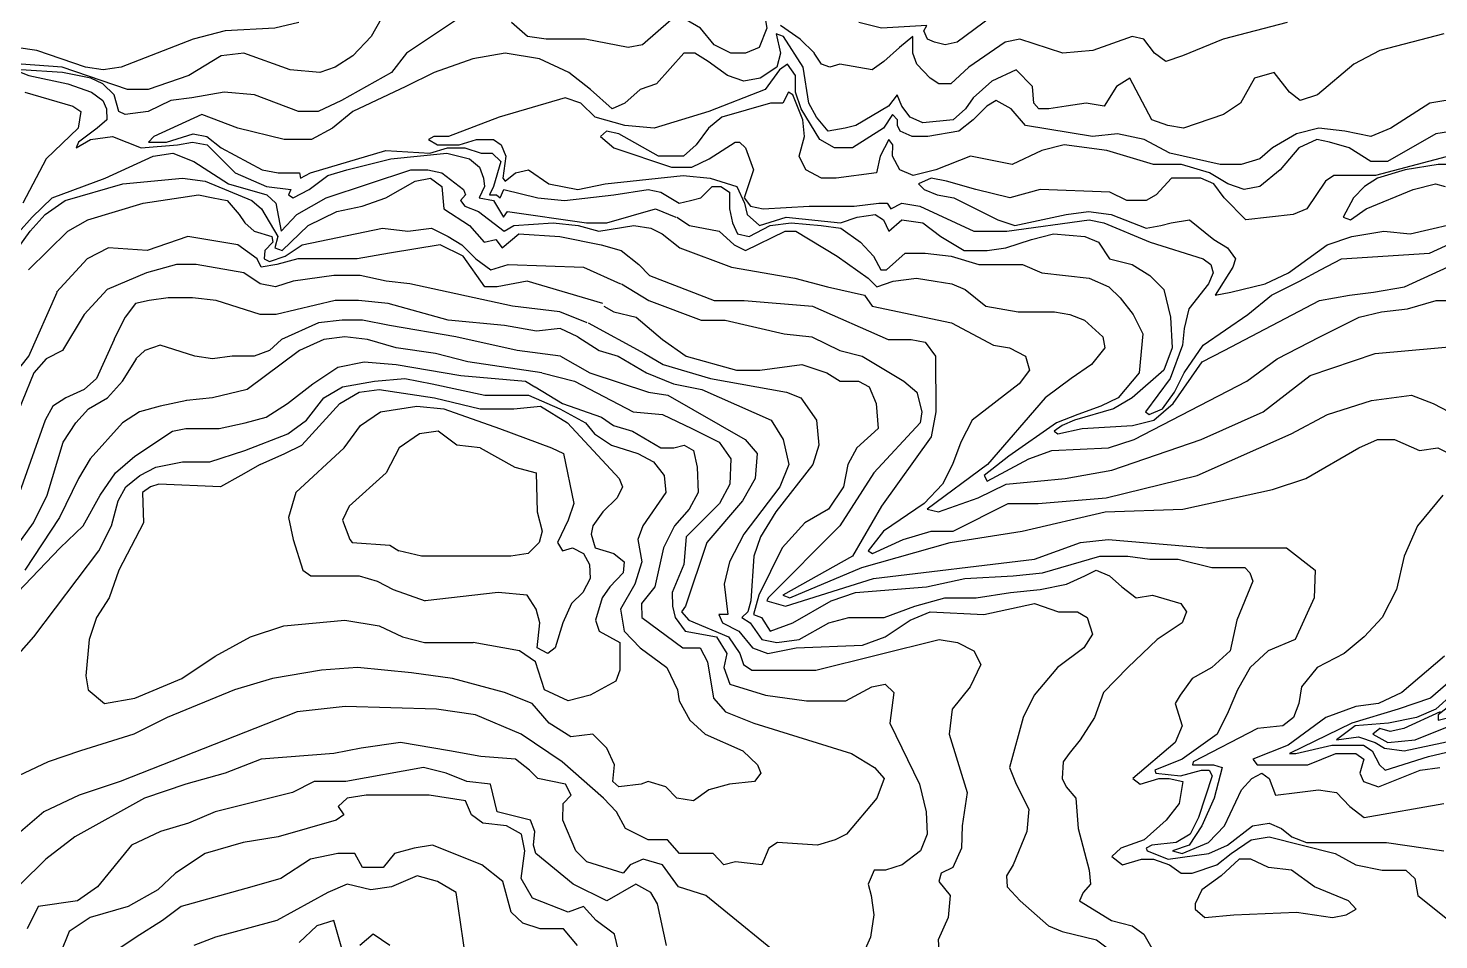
# Model space of a CAD drawing. Extents: x 3000 to 7000, y 3135 to 5000.
# Drawn here: x 4808 to 5315, y 3847 to 4175 of the extents above; entities that cross this region are included whole.
import ezdxf

# ---------------------------------------------------------------- set-up
doc = ezdxf.new("R2010")
doc.units = 0
doc.header["$MEASUREMENT"] = 0
doc.layers.add('TOPO_DIG', color=1, linetype='Continuous')

msp = doc.modelspace()

# ---------------------------------------------------------------- linework, layer by layer
at = {"layer": 'TOPO_DIG', "color": 1, "linetype": 'Continuous'}
for points, elevation in [([(4937, 4182), (4931.375, 4172), (4924.875, 4165), (4918.5, 4161), (4912.9375, 4159), (4902.25, 4160), (4885.6875, 4166), (4877.4375, 4165), (4865.84375, 4158), (4851.21875, 4153), (4843.75, 4153), (4820.28125, 4161), (4805.5625, 4162)], 26), ([(5161.0625, 4184), (5142.09375, 4170), (5137.78125, 4169), (5133.9375, 4170), (5131.4375, 4171), (5130.125, 4174), (5131.1875, 4176), (5114.96875, 4175), (5106.75, 4177)], 26), ([(5086.8125, 4161), (5079.75, 4172), (5077.09375, 4173), (5078.5625, 4166), (5077.28125, 4161), (5071.25, 4157), (5065.4375, 4156), (5059.5625, 4158), (5052.59375, 4163), (5047.8125, 4166), (5043.8125, 4166), (5034, 4155), (5028.1875, 4153), (5022.59375, 4148), (5018.03125, 4146), (5010.25, 4153), (5002.5, 4159), (4992, 4164), (4979.5625, 4166), (4968.03125, 4164), (4954.09375, 4159), (4943.875, 4154), (4924.875, 4145), (4917.53125, 4139), (4910, 4135), (4900.125, 4135), (4883.46875, 4139), (4870.5, 4144), (4853.21875, 4136), (4851.3125, 4134), (4857.78125, 4134), (4867.375, 4137), (4872.28125, 4136), (4877.4375, 4132), (4892.1875, 4124), (4898.03125, 4123), (4905.6875, 4123), (4906.03125, 4121), (4909.5625, 4123), (4936.71875, 4131), (4952.5625, 4130), (4958.875, 4132), (4965.0625, 4132), (4970.9375, 4130), (4974.875, 4130), (4978.0625, 4127), (4975.40625, 4118), (4973.96875, 4115), (4976.4375, 4115), (4977.75, 4114), (4979.15625, 4117), (4991.3125, 4114), (5000.96875, 4113), (5018.71875, 4115), (5031, 4117), (5035.5625, 4116), (5042.1875, 4112), (5046.28125, 4113)], 22), ([(5317.1875, 4173), (5294.125, 4167), (5284.75, 4162), (5271.71875, 4151), (5265.46875, 4149), (5261.625, 4152), (5256.09375, 4159), (5249.0625, 4157), (5244.0625, 4148), (5237.9375, 4144), (5223.46875, 4139), (5217.9375, 4140), (5212.125, 4142), (5204.21875, 4157), (5199.4375, 4154), (5194.96875, 4147), (5188.46875, 4148), (5181.3125, 4147), (5175.0625, 4146), (5171.53125, 4146), (5169.6875, 4148), (5169.1875, 4154), (5163.375, 4160), (5154.59375, 4156), (5147.90625, 4150), (5145.1875, 4146), (5140.75, 4142), (5129.78125, 4141), (5125.25, 4143), (5122.1875, 4147), (5120.53125, 4151), (5117.5, 4147), (5105.6875, 4140), (5101.8125, 4139), (5095.75, 4138), (5091.5, 4143), (5088.78125, 4148), (5086.71875, 4161)], 22), ([(4806.84375, 4152), (4824.125, 4147), (4827.03125, 4145), (4826.0625, 4139), (4814.5, 4128), (4806.1875, 4112)], 26), ([(5327.0625, 4139), (5314.25, 4137), (5296.875, 4127), (5290.9375, 4127), (5283.0625, 4132), (5276, 4134), (5271.53125, 4135), (5265.03125, 4132), (5258.3125, 4124), (5251.03125, 4118), (5245.34375, 4117), (5239.46875, 4119), (5232.90625, 4123), (5222.75, 4126), (5212.78125, 4126), (5195.96875, 4131), (5180.625, 4133), (5172.5625, 4131), (5161.9375, 4126), (5146.90625, 4129), (5134.5, 4124), (5126.34375, 4122), (5121.5, 4124), (5118.9375, 4129), (5119.0625, 4133), (5117.625, 4135), (5114.4375, 4129), (5113.09375, 4123), (5098.625, 4121), (5093.3125, 4121), (5087.75, 4124), (5085.28125, 4129), (5087.1875, 4136), (5086.6875, 4142), (5083.09375, 4151), (5081.4375, 4152), (5079.4375, 4148), (5075.0625, 4148)], 18), ([(5075.0625, 4148), (5057.5, 4143), (5052.71875, 4139), (5048.28125, 4133), (5043.75, 4129), (5034.71875, 4129), (5020.46875, 4137), (5016, 4138), (5013.9375, 4136), (5018.65625, 4132), (5039.375, 4125), (5046.6875, 4125), (5052.96875, 4128), (5062.28125, 4134), (5063.84375, 4134)], 18), ([(5063.84375, 4134), (5066, 4132), (5068.90625, 4124), (5065.53125, 4114), (5067.875, 4111), (5072.34375, 4110), (5088.90625, 4111), (5105.0625, 4111), (5114, 4112), (5116.9375, 4112), (5118.28125, 4110), (5122.1875, 4112), (5128.65625, 4111), (5148.09375, 4102), (5160, 4102), (5189.5625, 4106), (5194.84375, 4105), (5211.53125, 4098), (5230.59375, 4092), (5233.3125, 4090), (5234.15625, 4087), (5232.5, 4083), (5225.4375, 4074), (5223.78125, 4067), (5223.1875, 4061), (5218.75, 4049), (5209.84375, 4037), (5211.1875, 4036), (5215.9375, 4038), (5220.3125, 4044), (5223.71875, 4051), (5230.625, 4061), (5246.625, 4072), (5255.125, 4079), (5265.25, 4084), (5272.84375, 4088), (5280.375, 4092), (5311.9375, 4094), (5325, 4100)], 18), ([(4799.71875, 4096), (4809.5625, 4107), (4816.71875, 4114), (4835.71875, 4121), (4853.03125, 4129), (4860.0625, 4130), (4867.6875, 4127), (4880.0625, 4119), (4893.875, 4115), (4897.09375, 4112), (4899.09375, 4102), (4904.65625, 4108), (4915.21875, 4114), (4945.6875, 4124), (4951.78125, 4124), (4956.8125, 4123), (4964.59375, 4117), (4965.34375, 4115), (4963.59375, 4113), (4965.0625, 4111), (4970.03125, 4109), (4979.25, 4102), (4982.6875, 4104), (4996.8125, 4105), (5005.8125, 4104), (5013.3125, 4102), (5025.84375, 4104), (5032, 4103), (5036.0625, 4101)], 26), ([(5320.875, 4126), (5315.09375, 4126), (5303.1875, 4124), (5293.3125, 4121), (5288.625, 4118), (5284.625, 4114), (5280.96875, 4107), (5283.625, 4106), (5289.1875, 4110), (5306.125, 4117), (5314.09375, 4119), (5317.65625, 4118)], 14), ([(4808.1875, 4088), (4822.3125, 4102), (4829.5625, 4106), (4849.4375, 4112), (4869.3125, 4115), (4874.625, 4114), (4879.65625, 4113), (4883.9375, 4108), (4885.9375, 4105), (4889.3125, 4102), (4895.6875, 4100), (4896.09375, 4098), (4893.125, 4095), (4892.90625, 4092), (4894.84375, 4091), (4900.4375, 4093), (4906.625, 4097), (4935.5, 4103), (4944.5625, 4102), (4953.0625, 4103), (4959.0625, 4100), (4963.96875, 4097), (4969.0625, 4092), (4974.4375, 4088), (4980.65625, 4090), (5007.75, 4089), (5021.125, 4083)], 30), ([(5046.28125, 4113), (5050, 4114), (5054.09375, 4118), (5057.125, 4118), (5060.3125, 4116), (5060.25, 4110), (5061.3125, 4105), (5063.1875, 4101), (5067.3125, 4100), (5074.875, 4104), (5082.5, 4105), (5093.25, 4104), (5100.3125, 4103), (5107.375, 4098), (5112.0625, 4093), (5114.75, 4088), (5116.75, 4088), (5123.40625, 4094), (5130.6875, 4094), (5140.03125, 4093), (5149.9375, 4090), (5165.59375, 4090), (5172.53125, 4087), (5189.5625, 4085), (5196.6875, 4082), (5200.75, 4078), (5205.4375, 4072), (5208.9375, 4065), (5207.625, 4051), (5200.0625, 4042), (5193.84375, 4039), (5185.53125, 4036), (5177.8125, 4033), (5160.6875, 4021), (5151.84375, 4014), (5152.9375, 4012), (5167.96875, 4020), (5176.21875, 4023), (5196.5, 4024), (5205.75, 4027), (5246.25, 4048), (5257.1875, 4056), (5272.59375, 4064), (5286.75, 4071), (5294.6875, 4073), (5304.125, 4074), (5314.40625, 4077), (5321.6875, 4077)], 22), ([(5036.0625, 4101), (5042.4375, 4096), (5060.9375, 4089), (5083.75, 4085), (5095.5, 4082), (5108.84375, 4079), (5111.625, 4075), (5140.15625, 4069), (5155.1875, 4061), (5160.96875, 4060), (5166.75, 4057), (5168.125, 4052), (5164.40625, 4047), (5147.53125, 4034), (5143.5, 4026), (5140.4375, 4018), (5136.8125, 4011), (5130.28125, 4004), (5115.625, 3994), (5110.15625, 3987), (5111.75, 3986), (5122.78125, 3991), (5132.78125, 3994), (5140.75, 3994), (5160.46875, 4004), (5171.21875, 4004), (5195.6875, 4006), (5228.5, 4014), (5262.1875, 4029), (5275.3125, 4036), (5291.15625, 4041), (5305.46875, 4043), (5313.25, 4040), (5330.5625, 4031)], 26), ([(5009.0625, 4069), (4999.21875, 4073), (4982.28125, 4075), (4945.375, 4083), (4936.8125, 4084), (4927.5, 4086), (4918.03125, 4086), (4903.3125, 4084), (4896.96875, 4082), (4891.5625, 4083), (4885.65625, 4087), (4868.5, 4090), (4861.375, 4090), (4850.65625, 4087), (4836.5, 4081), (4828.25, 4072)], 34), ([(5021.40625, 4083), (5031.28125, 4077), (5050.125, 4070), (5058.6875, 4070), (5079.875, 4065), (5089.9375, 4064), (5099.96875, 4059), (5107.9375, 4057), (5123, 4048), (5127.625, 4044), (5129.46875, 4037), (5128.8125, 4033), (5112.21875, 4015), (5099.90625, 3996), (5074.125, 3970), (5073.65625, 3969), (5080.375, 3967), (5112.0625, 3977), (5169.9375, 3984), (5186.5, 3990), (5196.40625, 3991), (5231.75, 3988), (5260.53125, 3988), (5270.875, 3980), (5270.46875, 3970), (5263.65625, 3955), (5253.96875, 3951), (5247.53125, 3945), (5243, 3937), (5239.59375, 3929), (5235.6875, 3921), (5223.03125, 3912), (5213.21875, 3908), (5213.5625, 3907), (5222.4375, 3906), (5230.03125, 3908), (5232.8125, 3908), (5233.78125, 3906), (5228.9375, 3891), (5225.90625, 3885), (5220.875, 3882), (5212.125, 3881), (5210.15625, 3880), (5210.4375, 3879), (5218.03125, 3876), (5232.6875, 3878), (5239.3125, 3881), (5248.34375, 3888), (5254.28125, 3889), (5258.78125, 3887), (5262.46875, 3884), (5267.75, 3882), (5296.53125, 3882), (5317.15625, 3879)], 30), ([(4828.25, 4072), (4820.40625, 4059), (4814.5625, 4056), (4810.125, 4051), (4797.46875, 4020)], 34), ([(4999.53125, 4057), (4983.875, 4059), (4961.875, 4064), (4937.96875, 4068), (4928.3125, 4070), (4920.96875, 4070), (4912.5, 4069), (4899.125, 4063), (4894.8125, 4059), (4889.3125, 4057), (4881.375, 4057), (4874.34375, 4056), (4868, 4057), (4855.5, 4061), (4850.0625, 4059), (4846.8125, 4056)], 38), ([(5009.5, 4069), (5029.65625, 4058), (5036.4375, 4054), (5053.5, 4049), (5080.8125, 4044), (5085.875, 4042), (5091.5, 4034), (5092.34375, 4025), (5090.25, 4018), (5076.875, 4001), (5071.375, 3992), (5069, 3985), (5068, 3969), (5066.875, 3965), (5064.75, 3963), (5067.6875, 3961), (5071.90625, 3955), (5077.3125, 3954), (5085.375, 3955), (5095.9375, 3961), (5103.21875, 3963), (5115.84375, 3963), (5126.9375, 3967), (5137.75, 3970), (5149.03125, 3970), (5161.375, 3972), (5172, 3973), (5181.46875, 3975), (5188, 3978), (5192.15625, 3980), (5196.9375, 3978), (5201.40625, 3974), (5206.5625, 3970), (5212.4375, 3971), (5222.53125, 3968), (5224.59375, 3965), (5223.0625, 3961), (5214.03125, 3955), (5203.53125, 3945), (5194.75, 3936), (5191.5, 3927), (5186.40625, 3919), (5182.375, 3914), (5180.28125, 3911), (5179.875, 3905), (5181.3125, 3902), (5184.8125, 3898), (5185.6875, 3887), (5189.59375, 3872), (5190.0625, 3867), (5187.4375, 3864), (5186.1875, 3861), (5197.59375, 3854), (5205.09375, 3852), (5209.21875, 3849)], 34), ([(4803.5, 3988), (4810, 3997), (4814.96875, 4007), (4820.625, 4026), (4825.1875, 4033), (4829.75, 4038), (4836.625, 4042), (4842.03125, 4048), (4847.03125, 4056)], 38), ([(4876.75, 4031), (4886.125, 4033), (4893.625, 4035), (4901.3125, 4040), (4910.46875, 4047), (4919.40625, 4053), (4928.90625, 4055), (4940.40625, 4054), (4963.71875, 4050), (4986.9375, 4048), (4990.25, 4046)], 42), ([(4999.53125, 4057), (5010.03125, 4051), (5031.1875, 4044), (5038.125, 4043), (5065.90625, 4027), (5070.28125, 4022), (5069.53125, 4013), (5064.96875, 4005), (5052.15625, 3990), (5044.5, 3967), (5042.96875, 3965), (5045.65625, 3962), (5059.96875, 3956), (5064.03125, 3950), (5065.3125, 3946), (5068.3125, 3944), (5091.3125, 3944), (5135.71875, 3955), (5142.3125, 3954), (5148.15625, 3951), (5150.6875, 3946), (5146.84375, 3938), (5140.3125, 3930), (5139.21875, 3921), (5145.75, 3900), (5143.96875, 3888), (5143.65625, 3880), (5140.5625, 3873), (5136.375, 3871), (5135.5625, 3868), (5139.625, 3863), (5138.875, 3855), (5135.3125, 3847), (5135.75, 3840)], 38), ([(4891.46875, 4018), (4900.34375, 4022), (4906.5, 4025), (4920.125, 4040), (4927.0625, 4044), (4934.28125, 4045), (4954.25, 4042), (4970.65625, 4038), (4982.71875, 4038)], 46), ([(4990.4375, 4046), (5000.1875, 4040), (5014.1875, 4035), (5018.5625, 4032), (5025.40625, 4030), (5035.5625, 4024), (5040.3125, 4024), (5044, 4025), (5047.375, 4023), (5048.59375, 4017), (5049.03125, 4008), (5045.75, 4002), (5040.5, 3996), (5036.59375, 3988), (5033.375, 3974), (5028.6875, 3968), (5028.75, 3963), (5043.4375, 3952), (5049.71875, 3952), (5052.34375, 3947), (5054.53125, 3934), (5058.78125, 3929), (5068.96875, 3925), (5104.1875, 3914), (5112.4375, 3909), (5115.875, 3905), (5113.25, 3898), (5102.34375, 3885), (5098.21875, 3883), (5091.9375, 3881), (5077.5625, 3882), (5074.4375, 3880), (5071.84375, 3874), (5062.375, 3875)], 42), ([(4982.71875, 4038), (4992.25, 4039), (5002.0625, 4033), (5020.625, 4013), (5021.8125, 4010), (5019.9375, 4006), (5014.78125, 4001), (5011.1875, 3996), (5010.5625, 3993), (5011.9375, 3988), (5018.6875, 3986), (5022.40625, 3983), (5022, 3979), (5017.25, 3974), (5014.4375, 3970), (5012.125, 3962), (5013.40625, 3958), (5020.875, 3954), (5020.84375, 3944), (5019.375, 3940), (5010.21875, 3935), (5002.3125, 3933), (4993.75, 3937), (4990.46875, 3947), (4984.8125, 3951), (4968.0625, 3954)], 46), ([(4804.28125, 3972), (4819.5625, 3988), (4827.90625, 3996), (4833.96875, 4007), (4839.4375, 4015), (4846.4375, 4021), (4859.96875, 4030), (4864.75, 4031), (4876.75, 4031)], 42), ([(4970.5625, 4024), (4962.1875, 4025), (4955.46875, 4030), (4948.78125, 4029), (4941.5, 4024), (4936.78125, 4015), (4923.5625, 4003), (4921.15625, 3998), (4923.6875, 3991), (4924.625, 3990), (4938.1875, 3989), (4941.34375, 3987)], 50), ([(4970.5625, 4024), (4983.09375, 4017), (4990.75, 4015), (4991.0625, 4001), (4992.875, 3994), (4991.8125, 3990), (4987.90625, 3986), (4981.625, 3985), (4949.5, 3985), (4941.34375, 3987)], 50), ([(4891.46875, 4018), (4884.5, 4014), (4877.25, 4010), (4855.09375, 4011), (4852.125, 4010), (4849.25, 4008), (4849.5625, 3997), (4840.65625, 3980), (4837.25, 3970), (4832.625, 3963), (4830.0625, 3955), (4828.78125, 3942), (4829.65625, 3937), (4835.5625, 3932), (4846.375, 3934), (4863.28125, 3941), (4875.375, 3949), (4888.03125, 3956), (4899.96875, 3960), (4921.96875, 3962), (4934.3125, 3960), (4942.71875, 3956), (4950.65625, 3954), (4968.0625, 3954)], 46), ([(5317.4375, 3949), (5302.09375, 3936), (5293.6875, 3932), (5285.46875, 3931), (5274.75, 3927), (5261.125, 3917), (5248.4375, 3912), (5250.0625, 3910), (5258.4375, 3910), (5268.21875, 3910), (5278.3125, 3914), (5285.53125, 3914), (5288.34375, 3912), (5286.96875, 3907), (5288.28125, 3904), (5293.65625, 3902), (5308.59375, 3908), (5315.65625, 3909)], 26), ([(5326.5, 3941), (5314.25, 3930), (5307.3125, 3927), (5297.25, 3925), (5285.21875, 3924), (5278.5625, 3919), (5286.46875, 3920), (5292.4375, 3918), (5295.75, 3916), (5302.875, 3915), (5335.59375, 3922)], 22), ([(5325.40625, 3936), (5315.0625, 3928), (5315.0625, 3926), (5338.59375, 3932)], 18), ([(5062.375, 3875), (5058.21875, 3874), (5054.375, 3878), (5042.3125, 3878), (5037.96875, 3883), (5031.03125, 3883), (5022.84375, 3887), (5019.625, 3893), (5014.90625, 3898), (5000.0625, 3911), (4985.3125, 3921), (4968.90625, 3928), (4954.875, 3930), (4922.0625, 3931), (4904.8125, 3929), (4841.125, 3904), (4826.375, 3899), (4813.75, 3893), (4802, 3883), (4783.28125, 3860), (4779.09375, 3849), (4772.25, 3840)], 42), ([(5037.65625, 3845), (5034.375, 3860), (5032.03125, 3864), (5026.59375, 3867), (5016.1875, 3861), (5004.0625, 3867), (4990.6875, 3878), (4989.84375, 3881), (4990.28125, 3886), (4988.71875, 3890), (4976.6875, 3893), (4974.28125, 3903), (4965.875, 3904), (4958.4375, 3907), (4950.25, 3909), (4922.25, 3904), (4910.90625, 3904), (4903.125, 3900), (4875.375, 3893), (4865.6875, 3889), (4855.6875, 3886), (4845.21875, 3881), (4832.96875, 3866), (4825.78125, 3861), (4811.6875, 3859), (4807.75, 3851)], 38), ([(5005.625, 3845), (5000.59375, 3851), (4992.21875, 3851), (4985.9375, 3853), (4981.71875, 3857), (4978.71875, 3868), (4971.1875, 3874), (4953.5, 3881), (4946.875, 3880), (4939.8125, 3878), (4935.71875, 3873), (4928.28125, 3873), (4925.5, 3878), (4919.40625, 3878), (4909.65625, 3876), (4898.875, 3869), (4888.46875, 3866), (4863.09375, 3859), (4856.34375, 3854), (4846.9375, 3848), (4839.625, 3843)], 34), ([(5262.3125, 3872), (5254.125, 3873), (5247.78125, 3876), (5243.5, 3876), (5237.0625, 3870), (5230.15625, 3865), (5227.75, 3860), (5227.78125, 3858), (5231.25, 3855), (5241.59375, 3856), (5264.1875, 3857), (5277.125, 3855), (5281.96875, 3856), (5285.5625, 3858), (5282.875, 3861), (5270.59375, 3866), (5262.3125, 3872)], 34), ([(4921.125, 3843), (4918.03125, 3854), (4911.9375, 3852), (4905.5625, 3846)], 30), ([(4938.125, 3845), (4932.09375, 3849), (4927.34375, 3845)], 30), ([(5209.21875, 3849), (5212.125, 3844), (5215.4375, 3842), (5220.75, 3841), (5224.5625, 3839), (5231.3125, 3833), (5244.875, 3825)], 34)]:
    msp.add_lwpolyline(points, dxfattribs=dict(at, elevation=elevation))
at = {"layer": 'TOPO_DIG', "color": 3, "linetype": 'Continuous'}
for points, elevation in [([(5072.46875, 4182), (5073.71875, 4175), (5071, 4168), (5066, 4166), (5060.75, 4166), (5054.8125, 4169), (5049.8125, 4175), (5044.6875, 4178)], 24), ([(4905.40625, 4177), (4896.71875, 4175), (4878.9375, 4174), (4867.375, 4171), (4841.53125, 4161), (4835, 4160), (4828.71875, 4161), (4811.1875, 4167), (4803.8125, 4168)], 28), ([(4963.5, 4179), (4944.09375, 4166), (4938.6875, 4159), (4920.71875, 4149), (4912.34375, 4145), (4905.34375, 4145), (4889.5, 4151), (4878.5625, 4152), (4866.9375, 4150), (4859.4375, 4149), (4851.28125, 4145), (4842.9375, 4144), (4840.6875, 4145), (4838.96875, 4151), (4834.875, 4155), (4830.65625, 4157), (4820.4375, 4159), (4805.40625, 4160)], 24), ([(5039.28125, 4178), (5028.96875, 4169), (5023.8125, 4168), (5008.34375, 4171), (4994.3125, 4171), (4987.6875, 4172), (4981.875, 4177)], 24), ([(5090.78125, 4166), (5085.65625, 4171), (5078.65625, 4176)], 24), ([(5260.8125, 4177), (5237.84375, 4171), (5223.1875, 4165), (5217.125, 4163), (5213.125, 4166), (5209.25, 4171), (5205.0625, 4172), (5190.875, 4167), (5180.1875, 4166), (5164.71875, 4171), (5159.40625, 4170), (5146.28125, 4161), (5139.8125, 4155), (5135.59375, 4155), (5132.375, 4157), (5127.65625, 4162), (5126.1875, 4166), (5126.21875, 4172), (5121.40625, 4168), (5115.8125, 4163), (5111.59375, 4160), (5099.90625, 4162), (5096.3125, 4161), (5093.3125, 4162), (5090.75, 4166)], 24), ([(4803.125, 4160), (4808.34375, 4158), (4822.375, 4155), (4830.875, 4152), (4834.96875, 4149), (4836.28125, 4146), (4836.3125, 4142), (4832.9375, 4139), (4826.21875, 4134), (4825.34375, 4132), (4830.53125, 4135), (4838.40625, 4136), (4848.6875, 4132), (4861.8125, 4133), (4867.15625, 4134), (4872.40625, 4133), (4882.46875, 4123), (4893.75, 4118), (4902.5625, 4117), (4901.6875, 4115), (4903.34375, 4114), (4909.125, 4117), (4915.875, 4122), (4922.65625, 4124), (4938.46875, 4128), (4958.65625, 4130), (4966.71875, 4128), (4970.40625, 4125), (4971.84375, 4121), (4972.125, 4118), (4970.3125, 4114), (4975.40625, 4113), (4979.03125, 4107), (4980.46875, 4109), (5008.84375, 4105), (5016.15625, 4105), (5033.6875, 4110), (5041, 4107)], 24), ([(5084.03125, 4158), (5081.125, 4162), (5078.25, 4160), (5073.09375, 4153), (5052.84375, 4145), (5033.1875, 4139), (5022.59375, 4140), (5011.9375, 4143), (5006.8125, 4148), (5001.1875, 4150), (4977.46875, 4143), (4959.1875, 4136), (4953.9375, 4136), (4952.09375, 4135), (4955.25, 4133), (4963.03125, 4133), (4969.25, 4135), (4975.375, 4135), (4978.125, 4133), (4979.8125, 4129), (4978.78125, 4121), (4979.625, 4120), (4983.34375, 4123), (4987.9375, 4124), (4995.3125, 4119), (5005.78125, 4117), (5015.59375, 4119), (5043.625, 4122), (5053.34375, 4121)], 20), ([(5323.6875, 4150), (5312.15625, 4148), (5298.03125, 4139), (5290.9375, 4136), (5281.53125, 4138), (5272.1875, 4139), (5264.21875, 4137), (5255.5, 4132), (5251, 4128), (5244.25, 4126), (5236.6875, 4126), (5218.65625, 4130), (5209.34375, 4135), (5199.8125, 4137), (5190.75, 4136), (5166.75, 4140), (5161.59375, 4146), (5156.21875, 4149), (5152.75, 4147), (5147.9375, 4142), (5142.75, 4138), (5131.59375, 4136), (5125.90625, 4136), (5121.6875, 4138), (5120.625, 4140), (5120.6875, 4142), (5118.875, 4144), (5115.59375, 4139), (5104.53125, 4132), (5098, 4132), (5092.8125, 4135), (5086.0625, 4146), (5084.0625, 4152), (5084.03125, 4158)], 20), ([(5326.59375, 4131), (5292.5625, 4122), (5277.59375, 4122), (5274.53125, 4120), (5267.90625, 4110), (5262.90625, 4108), (5245.9375, 4106), (5238.125, 4114), (5234.40625, 4119), (5229.71875, 4121), (5219.1875, 4121), (5213.6875, 4115), (5210.15625, 4113), (5203.1875, 4113), (5197.03125, 4116), (5172, 4117), (5161.125, 4114), (5148.84375, 4117), (5138.28125, 4120), (5132.75, 4121), (5128.25, 4119), (5130.25, 4117), (5135, 4115), (5140.9375, 4114), (5156.71875, 4106), (5162.90625, 4104), (5181.375, 4108), (5189.40625, 4109), (5197.5, 4108), (5210.09375, 4103), (5215.34375, 4104), (5219.09375, 4105), (5225.6875, 4106), (5234.4375, 4099), (5239.375, 4096), (5242.1875, 4092), (5241.28125, 4089), (5234.90625, 4079), (5240.5625, 4080), (5252.875, 4083), (5261.3125, 4087), (5275.15625, 4097), (5284.03125, 4100), (5295.59375, 4102), (5305, 4101), (5326.71875, 4106)], 16), ([(4802.375, 4093), (4808.84375, 4102), (4814.1875, 4108), (4821.375, 4113), (4842.0625, 4119), (4863.5625, 4121), (4871.6875, 4120), (4888.46875, 4113), (4891.96875, 4110), (4897.8125, 4100), (4896.78125, 4096), (4899.4375, 4095), (4908.71875, 4104), (4919.09375, 4109), (4928.125, 4111), (4936.71875, 4114), (4947.1875, 4120), (4952.78125, 4121), (4956.84375, 4118), (4957.5625, 4110), (4966.71875, 4104), (4972.03125, 4098), (4976.25, 4099), (4978.53125, 4096), (4984.46875, 4101), (4999.25, 4100), (5014.125, 4097), (5021.3125, 4095), (5027.625, 4090)], 28), ([(5053.34375, 4121), (5062.875, 4118), (5065.625, 4112), (5066.59375, 4108), (5071.03125, 4104), (5080.6875, 4107), (5100.21875, 4105), (5106.1875, 4107), (5112.59375, 4108), (5115.6875, 4106), (5117.5625, 4102), (5122.25, 4106), (5129.84375, 4105), (5136.28125, 4100), (5144.6875, 4095), (5152.9375, 4095), (5159.6875, 4096), (5168.875, 4099), (5176.78125, 4101), (5188.0625, 4100), (5192.9375, 4098), (5196.875, 4092), (5205.125, 4090), (5211.4375, 4086), (5216.5, 4081), (5218.8125, 4071), (5219.4375, 4060), (5216.4375, 4052), (5205.0625, 4042), (5198.40625, 4038), (5184.3125, 4034), (5179.9375, 4032), (5177.03125, 4030), (5178.375, 4029), (5187.125, 4031), (5205.1875, 4032), (5212.875, 4034), (5219.8125, 4040), (5230.1875, 4055), (5238.125, 4059), (5272.4375, 4077), (5283.25, 4079), (5291.8125, 4080), (5303, 4082), (5331.5, 4095)], 20), ([(5041.375, 4107), (5045.875, 4104), (5056.59375, 4102), (5061.9375, 4097), (5066, 4095), (5080.3125, 4102), (5084.125, 4102), (5099, 4093), (5110.1875, 4085), (5113.25, 4082), (5119.09375, 4084), (5127.53125, 4085), (5134.25, 4084), (5140.25, 4083), (5145.0625, 4081), (5152.4375, 4075), (5164.0625, 4073), (5177.1875, 4073), (5182.65625, 4072), (5187.90625, 4070), (5194.5, 4064), (5195.1875, 4060), (5190.40625, 4054), (5183.125, 4049), (5173.8125, 4042), (5153.09375, 4018), (5131.34375, 4002), (5135.40625, 4001), (5149.75, 4006), (5159.78125, 4011), (5171.03125, 4012), (5180.9375, 4013), (5197.75, 4016), (5229.9375, 4027), (5252.125, 4037), (5269.125, 4050), (5292.4375, 4058), (5325.75, 4061)], 24), ([(5014.75, 4076), (4987.53125, 4084), (4976.71875, 4082), (4972.34375, 4082), (4964.46875, 4093), (4956.1875, 4097), (4938, 4094), (4926.375, 4092), (4905, 4092), (4897.46875, 4090), (4891.875, 4089), (4890.40625, 4092), (4883.5, 4097), (4865.5, 4100), (4850.8125, 4095), (4836.9375, 4096), (4829.25, 4092), (4818.28125, 4080)], 32), ([(5027.625, 4090), (5031.5, 4086), (5054.8125, 4077), (5065.5, 4077), (5090.0625, 4075), (5117.375, 4063), (5125.5625, 4063), (5130.6875, 4062), (5134.3125, 4057), (5134.5, 4037), (5132.75, 4028), (5114.90625, 4003), (5104.5, 3985), (5079.4375, 3971), (5082, 3970), (5107.875, 3981), (5139.625, 3990), (5165.5625, 3994), (5195.40625, 4001), (5223.3125, 4002), (5255.5, 4009), (5267.5625, 4013), (5286.625, 4024), (5293.25, 4027), (5299.375, 4027), (5308.40625, 4023), (5314.9375, 4024), (5319.0625, 4022)], 28), ([(4796.3125, 4042), (4808.375, 4057), (4818.5, 4080)], 32), ([(5005.78125, 4064), (4999.34375, 4067), (4990.84375, 4066), (4979.34375, 4068), (4959.0625, 4070), (4937.5, 4076), (4926.875, 4077), (4918.53125, 4077), (4897.21875, 4072), (4891.5625, 4072), (4875.6875, 4077), (4867.1875, 4078), (4858.375, 4078), (4851.5625, 4077), (4846.6875, 4076), (4843, 4071), (4838.875, 4063)], 36), ([(5015.03125, 4075), (5018.71875, 4073), (5026.71875, 4071), (5036.125, 4063), (5044.71875, 4057), (5062.8125, 4052), (5071.21875, 4052), (5086.28125, 4054), (5095.3125, 4051), (5100.09375, 4048), (5106.6875, 4048), (5110.5, 4046), (5113.03125, 4040), (5113.78125, 4031), (5106.0625, 4024), (5102.84375, 4018), (5101.3125, 4010), (5095.84375, 4002), (5087.40625, 3997), (5079.25, 3988), (5070.8125, 3971), (5068.9375, 3964), (5071.75, 3963), (5074.875, 3958), (5083.09375, 3961), (5096.8125, 3969), (5105.625, 3972), (5131.09375, 3974), (5144.84375, 3977), (5162.3125, 3978), (5172.8125, 3979), (5193.5, 3985), (5203.5, 3985), (5211.46875, 3984), (5221.5625, 3984), (5233.75, 3981), (5245.5625, 3981), (5247.375, 3979), (5248.4375, 3976), (5242.6875, 3962), (5240.28125, 3951), (5233.6875, 3945), (5226.6875, 3941), (5222.375, 3935), (5220.5625, 3932), (5223.0625, 3924), (5220.5625, 3918), (5205.28125, 3905), (5207.9375, 3903), (5214.625, 3905), (5218.375, 3905), (5223.3125, 3904), (5221.9375, 3896), (5217.25, 3890), (5209.375, 3883), (5201, 3880), (5197.78125, 3877), (5201.5625, 3874), (5208.375, 3876), (5212.75, 3876), (5218.4375, 3874), (5222.6875, 3871), (5226.6875, 3871), (5235.5, 3874), (5240.71875, 3878), (5247.8125, 3883), (5254.28125, 3884), (5278.125, 3878), (5285.53125, 3874), (5294.9375, 3872), (5303.46875, 3872), (5306.65625, 3869), (5307.8125, 3863), (5319.0625, 3854)], 32), ([(4839, 4063), (4832.625, 4049), (4828.21875, 4045), (4821.5625, 4042), (4817, 4039), (4814.1875, 4034), (4804.90625, 4008)], 36), ([(4992.8125, 4051), (4966.1875, 4055), (4954.53125, 4058), (4940.375, 4060), (4930.0625, 4063), (4921.96875, 4064), (4914.40625, 4063), (4905.59375, 4059), (4886.8125, 4045), (4874.375, 4042), (4865.0625, 4041)], 40), ([(5005.78125, 4064), (5013.4375, 4059), (5020.28125, 4057), (5030.4375, 4051), (5040.125, 4047), (5050.28125, 4045), (5075.25, 4034), (5079.53125, 4027), (5081.65625, 4018), (5078.3125, 4010), (5065.375, 3993), (5060.3125, 3983), (5058.40625, 3975), (5059.625, 3964), (5056.4375, 3964), (5057.75, 3961), (5063.6875, 3958), (5068.53125, 3952), (5074.0625, 3950), (5084.21875, 3952), (5108.125, 3953), (5116.21875, 3956), (5125.1875, 3962), (5132.4375, 3965), (5151.78125, 3964), (5169.9375, 3968), (5178.625, 3965), (5185.4375, 3965), (5188.84375, 3963), (5190.75, 3957), (5187.71875, 3952), (5178.25, 3945), (5169.8125, 3935), (5165.90625, 3927), (5160.90625, 3909), (5163.375, 3903), (5167.9375, 3894), (5167.15625, 3886), (5162.3125, 3874), (5159.90625, 3870), (5160.125, 3866), (5164.75, 3861), (5175, 3852), (5179.875, 3850), (5192.21875, 3847), (5197.5, 3843)], 36), ([(4886, 4023), (4901.40625, 4029), (4908.125, 4034), (4914.4375, 4042), (4921.15625, 4046), (4932.65625, 4048), (4943.53125, 4049), (4953.40625, 4047), (4972.34375, 4043), (4987.9375, 4043)], 44), ([(4992.8125, 4051), (5004.5, 4048), (5025.625, 4037), (5036.21875, 4036), (5046.6875, 4031), (5056.5, 4026), (5060.75, 4020), (5060.4375, 4011), (5056.625, 4004), (5044.65625, 3992), (5043.8125, 3982), (5039.65625, 3972), (5039.71875, 3967), (5040.75, 3963), (5044.34375, 3958), (5055.5625, 3956), (5059.28125, 3950), (5058.25, 3945), (5060.40625, 3939), (5073.25, 3935), (5088, 3933), (5102.09375, 3933), (5111.5, 3938), (5116.21875, 3939), (5119.40625, 3936), (5117.96875, 3925), (5128.625, 3903), (5130.9375, 3893), (5131.3125, 3885), (5128.9375, 3879), (5122.3125, 3874), (5116.3125, 3872), (5112.3125, 3872), (5110.125, 3867), (5111.25, 3863), (5112.15625, 3856), (5111, 3848), (5106.5625, 3838)], 40), ([(4987.9375, 4043), (4999.21875, 4038), (5008.46875, 4033), (5011.75, 4029), (5017.78125, 4025), (5027.3125, 4022), (5033, 4019), (5036.8125, 4014), (5037.375, 4008), (5029.0625, 3996), (5027.25, 3991), (5028.71875, 3983), (5026.1875, 3975), (5021.03125, 3966), (5022.375, 3958), (5028.125, 3952), (5037.71875, 3945), (5041.5625, 3937), (5042.1875, 3933), (5046.0625, 3926), (5051.5, 3921), (5065.0625, 3915), (5070.34375, 3910), (5071.59375, 3907), (5069.3125, 3904), (5060.3125, 3903), (5052.875, 3901), (5047.3125, 3897), (5041.3125, 3898), (5037.34375, 3902), (5031.0625, 3904), (5028.5, 3903)], 44), ([(4865.125, 4041), (4855.5, 4039), (4848.0625, 4037), (4842, 4033), (4830.375, 4020), (4826.1875, 4013), (4819.375, 3999), (4806.9375, 3980)], 40), ([(4904.375, 4008), (4921.75, 4024), (4927.625, 4032), (4934.71875, 4037), (4947.78125, 4039), (4957.5, 4038), (4977.59375, 4031)], 48), ([(4977.59375, 4031), (4996.25, 4024), (5000.5625, 4022), (5004.25, 4004), (5002.25, 3998), (4998.4375, 3990), (5000.1875, 3987), (5003.875, 3988), (5007.75, 3986), (5009.96875, 3982), (5010.125, 3977), (5007.5625, 3972), (5003.4375, 3968), (5000.375, 3961), (4997.5625, 3952), (4995, 3950), (4991.125, 3952), (4992.125, 3961), (4990.75, 3966), (4987.5, 3971), (4977.09375, 3972), (4950.78125, 3969)], 48), ([(4799.625, 3944), (4810.15625, 3956), (4833.53125, 3987), (4838.03125, 3996), (4840.5, 4005), (4843.25, 4010), (4848.21875, 4014), (4853.9375, 4017), (4863.5625, 4019), (4873.40625, 4019), (4886, 4023)], 44), ([(4904.375, 4008), (4901.6875, 3999), (4903.34375, 3991), (4906.875, 3980), (4909.75, 3978), (4927.0625, 3978), (4933.5625, 3976), (4939.34375, 3973), (4950.78125, 3969)], 48), ([(5316.8125, 4007), (5307.71875, 3996), (5302.875, 3985), (5300.125, 3973), (5294.96875, 3963), (5288.53125, 3956), (5281.3125, 3950), (5271.625, 3945), (5265.9375, 3938), (5265, 3932), (5263.0625, 3927), (5259.25, 3924), (5250.125, 3923), (5226.96875, 3911), (5226.8125, 3910), (5234.34375, 3910), (5237.40625, 3909), (5234.5, 3898), (5230.125, 3888), (5225.59375, 3881), (5219.5625, 3879), (5223.0625, 3878), (5232.5, 3882), (5238.3125, 3888), (5244.40625, 3901), (5248.15625, 3905), (5251.71875, 3907), (5254.375, 3905), (5256.5625, 3899), (5264.375, 3900), (5272.0625, 3901), (5278.5, 3900), (5283.34375, 3895), (5288.5, 3891), (5317.1875, 3896)], 28), ([(5028.5, 3903), (5020.5, 3902), (5018.28125, 3904), (5018.9375, 3910), (5016.125, 3916), (5011.125, 3921), (5003.21875, 3920), (4995.375, 3925), (4989.28125, 3932), (4979.3125, 3936), (4960.625, 3941), (4945.875, 3943), (4926.5625, 3945), (4913.5, 3944), (4895.9375, 3941), (4882.21875, 3937), (4858.09375, 3927), (4846.125, 3921), (4826.90625, 3915), (4815.3125, 3911), (4800.34375, 3904)], 44), ([(5324, 3944), (5312.375, 3934), (5300.75, 3930), (5284, 3925), (5261.6875, 3914), (5263.875, 3914), (5276.8125, 3917), (5288.28125, 3917), (5291.40625, 3915), (5294, 3910), (5296, 3908), (5311.59375, 3913), (5320.25, 3915)], 24), ([(5315.875, 3929), (5302.71875, 3923), (5297.875, 3922), (5294.1875, 3923), (5291.625, 3921), (5297.0625, 3918), (5306.8125, 3919), (5326.875, 3927)], 20), ([(5083.5, 3837), (5051.75, 3863), (5041.9375, 3866), (5036.1875, 3874), (5029.21875, 3876), (5024.5, 3874), (5022, 3871), (5008.9375, 3875), (5005.0625, 3879), (5000.34375, 3890), (5000.46875, 3896), (5003.34375, 3899), (5001.3125, 3903), (4991.375, 3905), (4988.3125, 3908), (4983.375, 3912), (4970.8125, 3913), (4959.5625, 3915), (4942, 3918), (4927.8125, 3916), (4918, 3914), (4891.8125, 3912), (4878.9375, 3907), (4864.75, 3903), (4849.90625, 3898), (4824.8125, 3884), (4814.4375, 3876), (4805.3125, 3867)], 40), ([(5021.125, 3840), (5018.9375, 3849), (5012.3125, 3854), (5007.75, 3859), (5002.25, 3857), (4989.375, 3862), (4985.375, 3869), (4986.71875, 3879), (4985.46875, 3885), (4980.03125, 3888), (4971.5625, 3889), (4967.53125, 3892), (4965.3125, 3897), (4952.3125, 3899), (4929.625, 3899), (4922.84375, 3898), (4919.5, 3895), (4921.59375, 3892), (4918.875, 3890), (4897.96875, 3884), (4885.34375, 3882), (4871.71875, 3878), (4861, 3871), (4854.6875, 3865), (4844.03125, 3859), (4830.40625, 3855), (4822.875, 3850), (4819.59375, 3842)], 36), ([(4965.34375, 3841), (4962.03125, 3864), (4955.3125, 3868), (4947.9375, 3870), (4938.78125, 3866), (4931.3125, 3865), (4922.8125, 3867), (4915.8125, 3864), (4897.53125, 3854), (4875.5, 3848), (4867.59375, 3845)], 32)]:
    msp.add_lwpolyline(points, dxfattribs=dict(at, elevation=elevation))

doc.saveas('drawing.dxf')
